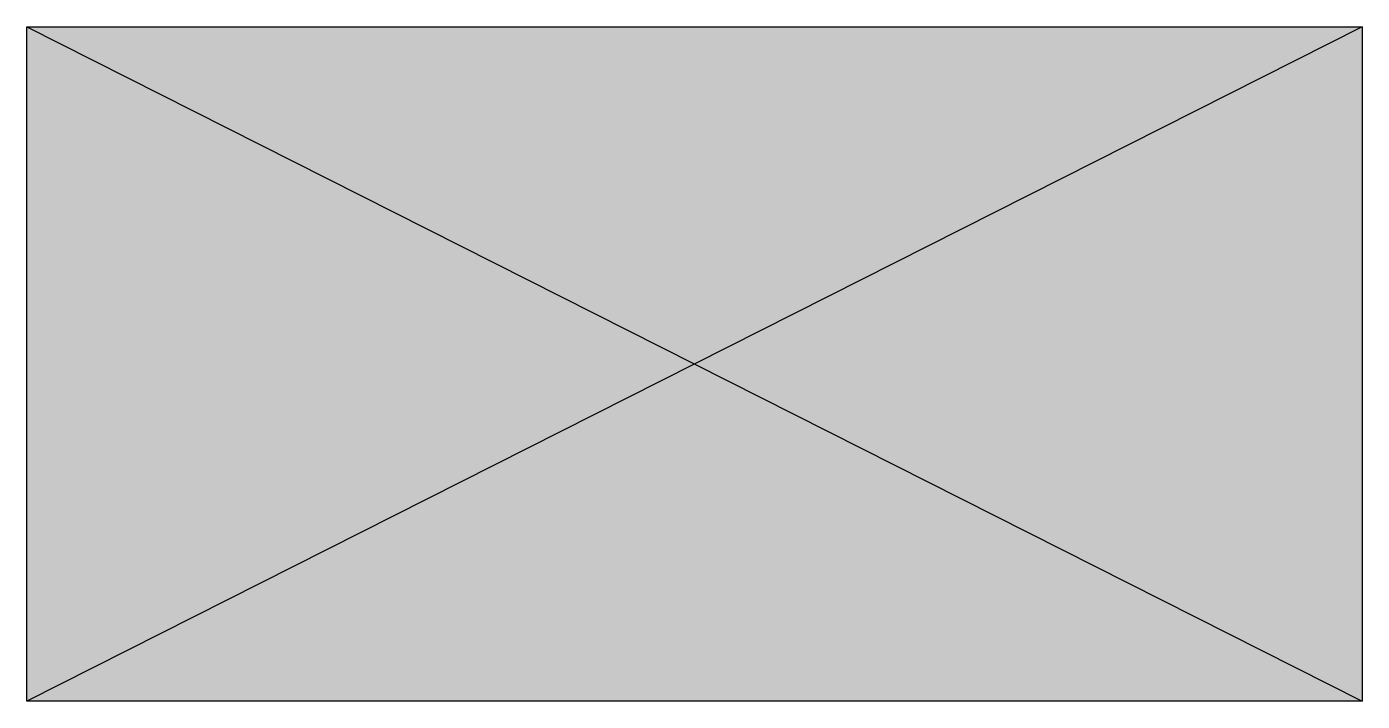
# Model space of a CAD drawing. Extents: x 74 to 726, y 70 to 400.
import ezdxf

# ---------------------------------------------------------------- set-up
doc = ezdxf.new("R2010")
doc.units = 0
doc.layers.add('31_color_white', color=255, linetype='Continuous')

# ---------------------------------------------------------------- blocks, each defined once
blk = doc.blocks.new('SIMPLE_BLOCK')
h = blk.add_hatch(color=256)
h.dxf.hatch_style = 1
h.paths.add_polyline_path([(0, -164.99), (-326.42, 0), (-326.42, -329.98)])
h.paths.add_polyline_path([(326.42, -329.98), (326.42, 0), (0, -164.99)])
at = {"layer": '31_color_white'}
h = blk.add_hatch(color=256, dxfattribs=at)
h.dxf.hatch_style = 1
h.paths.add_polyline_path([(-326.42, 0), (0, -164.99), (326.42, 0)])
h.paths.add_polyline_path([(326.42, -329.98), (0, -164.99), (-326.42, -329.98)])
at = {"layer": '32_color_black'}
for p, q in [((-326.42, 0), (326.42, -329.98)), ((326.42, 0), (-326.42, -329.98))]:
    blk.add_line(p, q, dxfattribs=at)
blk.add_lwpolyline([(-326.42, -329.98), (-326.42, 0), (326.42, 0), (326.42, -329.98)], close=True, dxfattribs=at)
at = {"layer": '40_UMRISS'}
blk.add_lwpolyline([(-326.42, 0), (326.42, 0), (326.42, -329.98), (-326.42, -329.98)], close=True, dxfattribs=at)

msp = doc.modelspace()

# ---------------------------------------------------------------- block references
at = {"layer": '10_yellow'}
msp.add_blockref('SIMPLE_BLOCK', (400, 400), dxfattribs=at)

doc.saveas('drawing.dxf')
